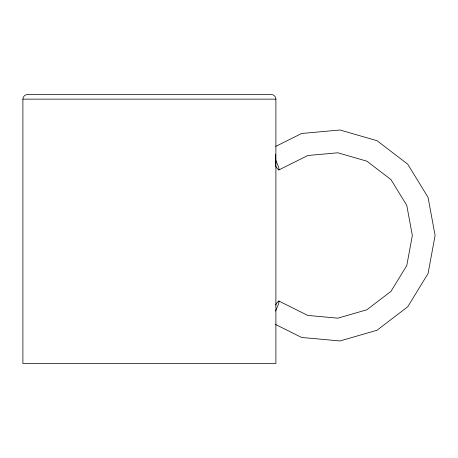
<?xml version="1.0" encoding="UTF-8"?>
<svg xmlns="http://www.w3.org/2000/svg" width="458" height="458" viewBox="0 0 458 458"><rect width="100%" height="100%" fill="white"/><g stroke="black" fill="none" stroke-linecap="round" stroke-linejoin="round"><path stroke-width="0.69" d="M22.9 99.14C22.889 96.638 25.093 94.474 27.583 94.491L271.21 94.491C273.701 94.474 275.905 96.638 275.893 99.14L275.893 363.509L22.9 363.509L22.9 99.14L275.893 99.14M275.607 311.034L278.596 303.912L279.105 301.324L278.83 300.992L277.308 302.372L275.521 305.034M275.521 165.916L277.308 168.578L278.83 169.958L279.105 169.626L278.596 167.038L275.607 159.922M275.779 146.377L301.622 133.49L339.996 129.998L377.026 140.709L407.74 164.182L428.058 197.398L435.1 235.475L428.058 273.552L407.74 306.768L377.026 330.241L339.996 340.952L301.622 337.46L275.235 324.304M278.83 169.958L307.77 155.525L337.849 152.783L366.887 161.182L390.96 179.588L406.773 205.367L412.343 235.475L406.773 265.583L390.96 291.362L366.887 309.768L337.849 318.167L307.77 315.425L278.83 300.992M275.51 154.169A12.549 1.815 -90 0 1 275.705 159.871L275.647 163.117A12.549 1.815 -90 0 1 275.51 165.573"/></g></svg>
